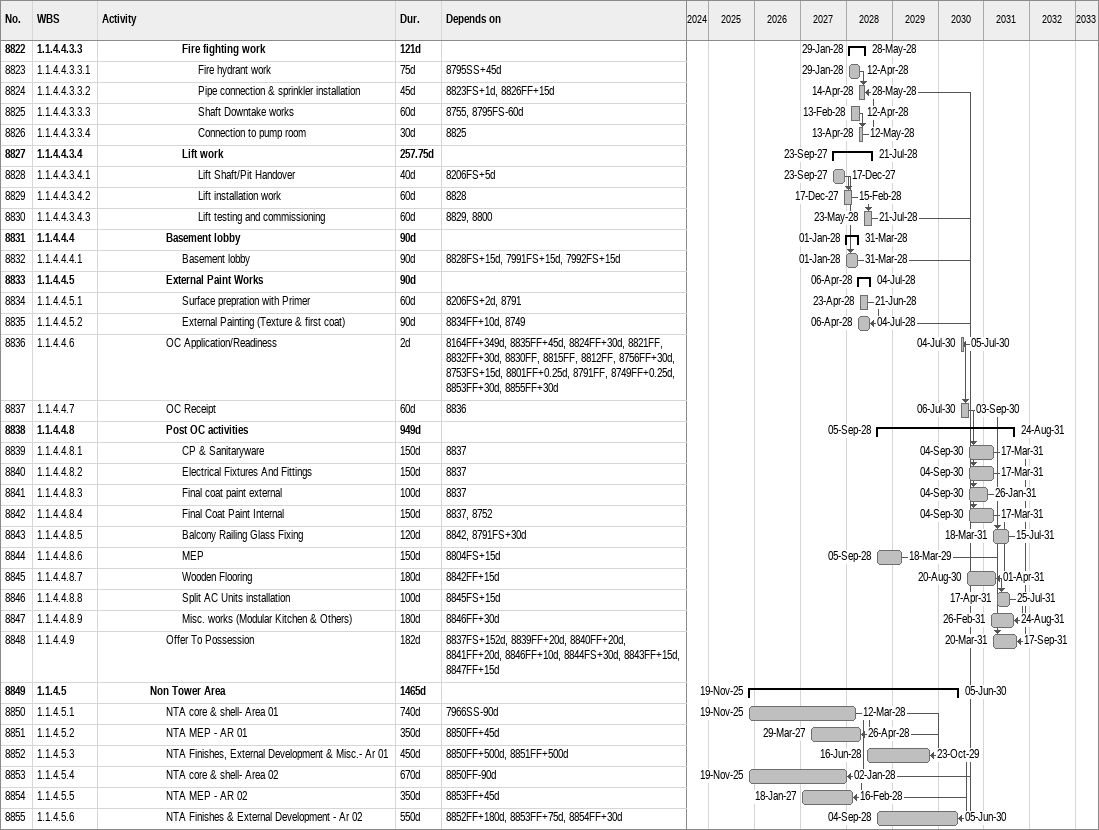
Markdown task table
| ID | WBS | Task | Duration | Start | Finish | Predecessors |
|---|---|---|---|---|---|---|
| 8822 | 1.1.4.4.3.3 | **Fire fighting work** | 121d | 2028-01-29 | 2028-05-28 |  |
| 8823 | 1.1.4.4.3.3.1 | Fire hydrant work | 75d | 2028-01-29 | 2028-04-12 | 8795SS+45d |
| 8824 | 1.1.4.4.3.3.2 | Pipe connection & sprinkler installation | 45d | 2028-04-14 | 2028-05-28 | 8823FS+1d, 8826FF+15d |
| 8825 | 1.1.4.4.3.3.3 | Shaft Downtake works | 60d | 2028-02-13 | 2028-04-12 | 8755, 8795FS-60d |
| 8826 | 1.1.4.4.3.3.4 | Connection to pump room | 30d | 2028-04-13 | 2028-05-12 | 8825 |
| 8827 | 1.1.4.4.3.4 | **Lift work** | 257.75d | 2027-09-23 | 2028-07-21 |  |
| 8828 | 1.1.4.4.3.4.1 | Lift Shaft/Pit Handover | 40d | 2027-09-23 | 2027-12-17 | 8206FS+5d |
| 8829 | 1.1.4.4.3.4.2 | Lift installation work | 60d | 2027-12-17 | 2028-02-15 | 8828 |
| 8830 | 1.1.4.4.3.4.3 | Lift testing and commissioning | 60d | 2028-05-23 | 2028-07-21 | 8829, 8800 |
| 8831 | 1.1.4.4.4 | **Basement lobby** | 90d | 2028-01-01 | 2028-03-31 |  |
| 8832 | 1.1.4.4.4.1 | Basement lobby | 90d | 2028-01-01 | 2028-03-31 | 8828FS+15d, 7991FS+15d, 7992FS+15d |
| 8833 | 1.1.4.4.5 | **External Paint Works** | 90d | 2028-04-06 | 2028-07-04 |  |
| 8834 | 1.1.4.4.5.1 | Surface prepration with Primer | 60d | 2028-04-23 | 2028-06-21 | 8206FS+2d, 8791 |
| 8835 | 1.1.4.4.5.2 | External Painting (Texture & first coat) | 90d | 2028-04-06 | 2028-07-04 | 8834FF+10d, 8749 |
| 8836 | 1.1.4.4.6 | OC Application/Readiness | 2d | 2030-07-04 | 2030-07-05 | 8164FF+349d, 8835FF+45d, 8824FF+30d, 8821FF, 8832FF+30d, 8830FF, 8815FF, 8812FF, 8756FF+30d, 8753FS+15d, 8801FF+0.25d, 8791FF, 8749FF+0.25d, 8853FF+30d, 8855FF+30d |
| 8837 | 1.1.4.4.7 | OC Receipt | 60d | 2030-07-06 | 2030-09-03 | 8836 |
| 8838 | 1.1.4.4.8 | **Post OC activities** | 949d | 2028-09-05 | 2031-08-24 |  |
| 8839 | 1.1.4.4.8.1 | CP & Sanitaryware | 150d | 2030-09-04 | 2031-03-17 | 8837 |
| 8840 | 1.1.4.4.8.2 | Electrical Fixtures And Fittings | 150d | 2030-09-04 | 2031-03-17 | 8837 |
| 8841 | 1.1.4.4.8.3 | Final coat paint external | 100d | 2030-09-04 | 2031-01-26 | 8837 |
| 8842 | 1.1.4.4.8.4 | Final Coat Paint Internal | 150d | 2030-09-04 | 2031-03-17 | 8837, 8752 |
| 8843 | 1.1.4.4.8.5 | Balcony Railing Glass Fixing | 120d | 2031-03-18 | 2031-07-15 | 8842, 8791FS+30d |
| 8844 | 1.1.4.4.8.6 | MEP | 150d | 2028-09-05 | 2029-03-18 | 8804FS+15d |
| 8845 | 1.1.4.4.8.7 | Wooden Flooring | 180d | 2030-08-20 | 2031-04-01 | 8842FF+15d |
| 8846 | 1.1.4.4.8.8 | Split AC Units installation | 100d | 2031-04-17 | 2031-07-25 | 8845FS+15d |
| 8847 | 1.1.4.4.8.9 | Misc. works (Modular Kitchen & Others) | 180d | 2031-02-26 | 2031-08-24 | 8846FF+30d |
| 8848 | 1.1.4.4.9 | Offer To Possession | 182d | 2031-03-20 | 2031-09-17 | 8837FS+152d, 8839FF+20d, 8840FF+20d, 8841FF+20d, 8846FF+10d, 8844FS+30d, 8843FF+15d, 8847FF+15d |
| 8849 | 1.1.4.5 | **Non Tower Area** | 1465d | 2025-11-19 | 2030-06-05 |  |
| 8850 | 1.1.4.5.1 | NTA core & shell- Area 01 | 740d | 2025-11-19 | 2028-03-12 | 7966SS-90d |
| 8851 | 1.1.4.5.2 | NTA MEP - AR 01 | 350d | 2027-03-29 | 2028-04-26 | 8850FF+45d |
| 8852 | 1.1.4.5.3 | NTA Finishes, External Development & Misc.- Ar 01 | 450d | 2028-06-16 | 2029-10-23 | 8850FF+500d, 8851FF+500d |
| 8853 | 1.1.4.5.4 | NTA core & shell- Area 02 | 670d | 2025-11-19 | 2028-01-02 | 8850FF-90d |
| 8854 | 1.1.4.5.5 | NTA MEP - AR 02 | 350d | 2027-01-18 | 2028-02-16 | 8853FF+45d |
| 8855 | 1.1.4.5.6 | NTA Finishes & External Development - Ar 02 | 550d | 2028-09-04 | 2030-06-05 | 8852FF+180d, 8853FF+75d, 8854FF+30d |
